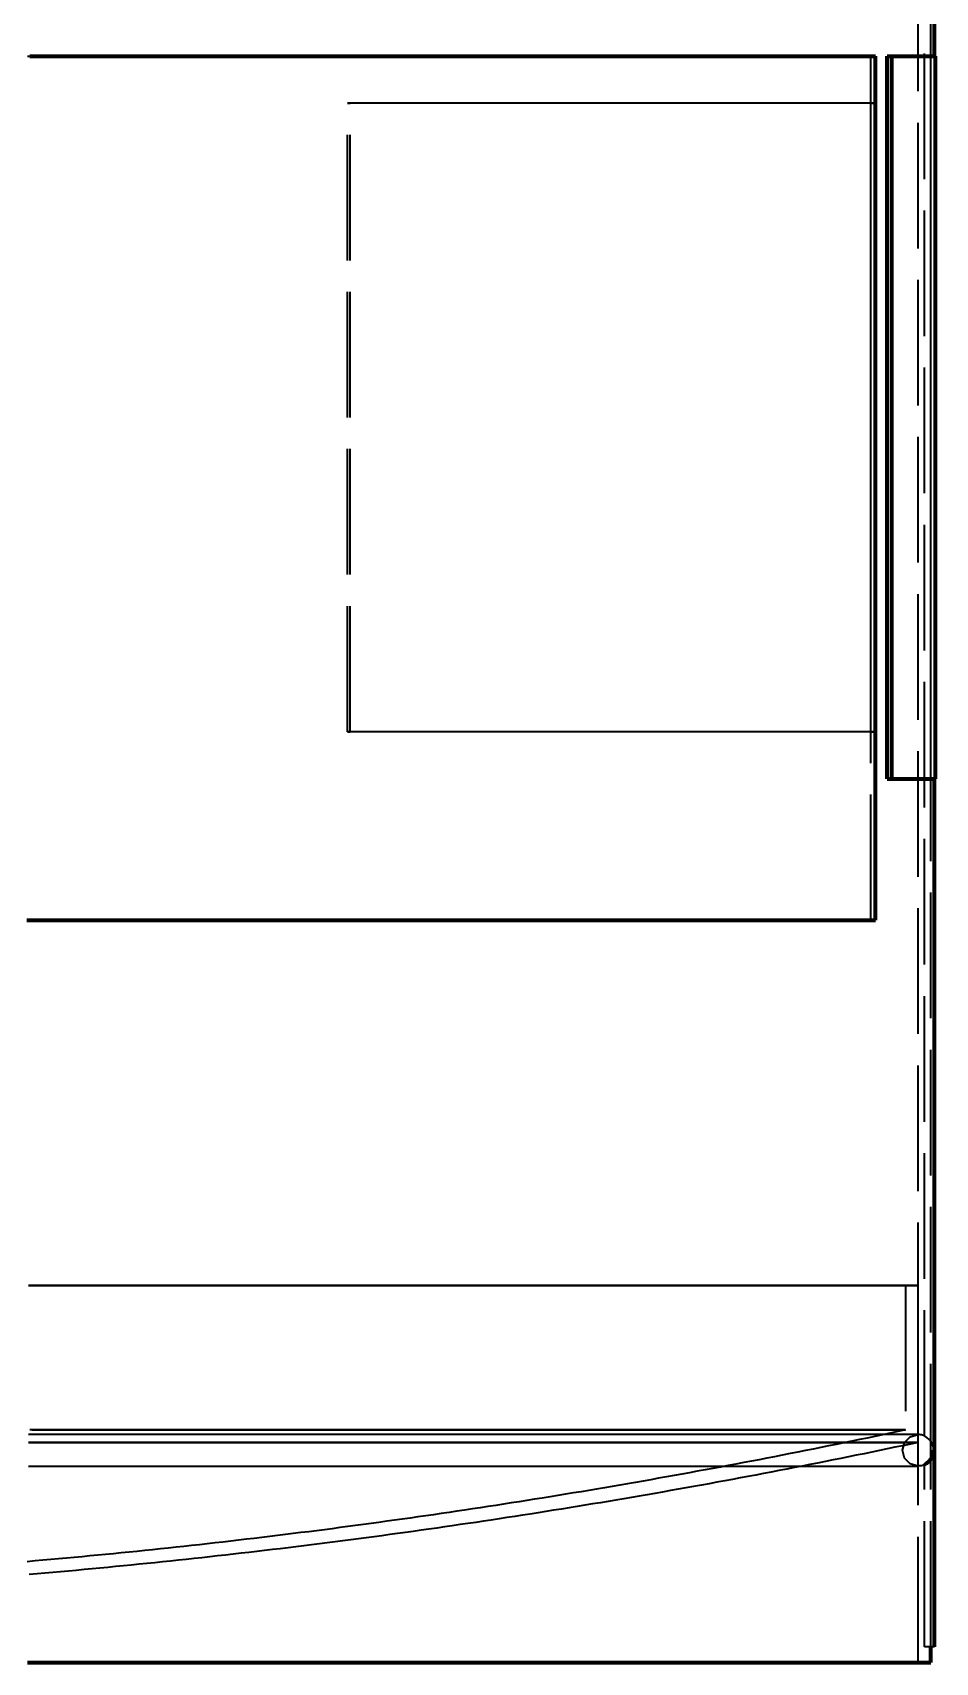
# Model space of a CAD drawing. Header units: millimetres. Extents: x 0 to 2382, y 0 to 420.
# Drawn here: x 335.3 to 364.1, y 167.8 to 219.7 of the extents above; entities that cross this region are included whole.
import ezdxf

# ---------------------------------------------------------------- set-up
doc = ezdxf.new("R2010")
doc.units = ezdxf.units.MM
doc.linetypes.add('IRAM-E-TRAZOS', pattern=[5, 4, -1])
doc.layers.add('01-VISIBLE', color=7, linetype='CONTINUOUS', lineweight=70)
doc.layers.add('02-OCULTA', color=4, linetype='IRAM-E-TRAZOS', lineweight=35)

msp = doc.modelspace()

# ---------------------------------------------------------------- linework, layer by layer
at = {"layer": '01-VISIBLE'}
for p, q in [((364.032, 218.946), (364.032, 220.446)), ((362.15, 191.446), (362.15, 218.946)), ((362.526, 218.946), (362.672, 218.946)), ((362.526, 195.946), (362.526, 218.946)), ((362.672, 195.946), (362.672, 218.946)), ((364.062, 195.946), (364.062, 218.946)), ((362.526, 195.946), (362.672, 195.946)), ((364.032, 168.328), (364.032, 195.946)), ((363.912, 167.828), (363.912, 168.328))]:
    msp.add_line(p, q, dxfattribs=at)
for points in [[(335.246, 218.946), (335.498, 218.946), (335.749, 218.946), (336.001, 218.946), (336.252, 218.946), (336.504, 218.946), (336.755, 218.946), (337.006, 218.946), (337.258, 218.946), (337.509, 218.946), (337.761, 218.946), (338.012, 218.946), (338.264, 218.946), (338.515, 218.946), (338.767, 218.946), (339.018, 218.946), (339.269, 218.946), (339.521, 218.946), (339.772, 218.946), (340.024, 218.946), (340.275, 218.946), (340.527, 218.946), (340.778, 218.946), (341.029, 218.946), (341.281, 218.946), (341.532, 218.946), (341.784, 218.946), (342.035, 218.946), (342.287, 218.946), (342.538, 218.946), (342.79, 218.946), (343.041, 218.946), (343.292, 218.946), (343.544, 218.946), (343.795, 218.946), (344.047, 218.946), (344.298, 218.946), (344.55, 218.946), (344.801, 218.946), (345.052, 218.946), (345.304, 218.946), (345.555, 218.946), (345.807, 218.946), (346.058, 218.946), (346.31, 218.946), (346.561, 218.946), (346.812, 218.946), (347.064, 218.946), (347.315, 218.946), (347.567, 218.946), (347.818, 218.946), (348.07, 218.946), (348.321, 218.946), (348.573, 218.946), (348.824, 218.946), (349.075, 218.946), (349.327, 218.946), (349.578, 218.946), (349.83, 218.946), (350.081, 218.946), (350.333, 218.946), (350.584, 218.946), (350.835, 218.946), (351.087, 218.946), (351.338, 218.946), (351.59, 218.946), (351.841, 218.946), (352.093, 218.946), (352.344, 218.946), (352.596, 218.946), (352.847, 218.946), (353.098, 218.946), (353.35, 218.946), (353.601, 218.946), (353.853, 218.946), (354.104, 218.946), (354.356, 218.946), (354.607, 218.946), (354.858, 218.946), (355.11, 218.946), (355.361, 218.946), (355.613, 218.946), (355.864, 218.946), (356.116, 218.946), (356.367, 218.946), (356.619, 218.946), (356.87, 218.946), (357.121, 218.946), (357.373, 218.946), (357.624, 218.946), (357.876, 218.946), (358.127, 218.946), (358.379, 218.946), (358.63, 218.946), (358.881, 218.946), (359.133, 218.946), (359.384, 218.946), (359.636, 218.946), (359.887, 218.946), (360.139, 218.946), (360.39, 218.946), (360.641, 218.946), (360.893, 218.946), (361.144, 218.946), (361.396, 218.946), (361.647, 218.946), (361.899, 218.946), (362.15, 218.946)], [(362.672, 218.946), (362.904, 218.946), (363.135, 218.946), (363.367, 218.946), (363.598, 218.946), (363.83, 218.946), (364.062, 218.946)], [(362.672, 195.946), (362.904, 195.946), (363.135, 195.946), (363.367, 195.946), (363.598, 195.946), (363.83, 195.946), (364.062, 195.946)], [(335.145, 191.446), (335.395, 191.446), (335.645, 191.446), (335.895, 191.446), (336.145, 191.446), (336.395, 191.446), (336.645, 191.446), (336.895, 191.446), (337.145, 191.446), (337.395, 191.446), (337.645, 191.446), (337.895, 191.446), (338.145, 191.446), (338.395, 191.446), (338.645, 191.446), (338.896, 191.446), (339.146, 191.446), (339.396, 191.446), (339.646, 191.446), (339.896, 191.446), (340.146, 191.446), (340.396, 191.446), (340.646, 191.446), (340.896, 191.446), (341.146, 191.446), (341.396, 191.446), (341.646, 191.446), (341.896, 191.446), (342.146, 191.446), (342.396, 191.446), (342.646, 191.446), (342.896, 191.446), (343.146, 191.446), (343.396, 191.446), (343.646, 191.446), (343.897, 191.446), (344.147, 191.446), (344.397, 191.446), (344.647, 191.446), (344.897, 191.446), (345.147, 191.446), (345.397, 191.446), (345.647, 191.446), (345.897, 191.446), (346.147, 191.446), (346.397, 191.446), (346.647, 191.446), (346.897, 191.446), (347.147, 191.446), (347.397, 191.446), (347.647, 191.446), (347.897, 191.446), (348.147, 191.446), (348.397, 191.446), (348.647, 191.446), (348.897, 191.446), (349.148, 191.446), (349.398, 191.446), (349.648, 191.446), (349.898, 191.446), (350.148, 191.446), (350.398, 191.446), (350.648, 191.446), (350.898, 191.446), (351.148, 191.446), (351.398, 191.446), (351.648, 191.446), (351.898, 191.446), (352.148, 191.446), (352.398, 191.446), (352.648, 191.446), (352.898, 191.446), (353.148, 191.446), (353.398, 191.446), (353.648, 191.446), (353.898, 191.446), (354.149, 191.446), (354.399, 191.446), (354.649, 191.446), (354.899, 191.446), (355.149, 191.446), (355.399, 191.446), (355.649, 191.446), (355.899, 191.446), (356.149, 191.446), (356.399, 191.446), (356.649, 191.446), (356.899, 191.446), (357.149, 191.446), (357.399, 191.446), (357.649, 191.446), (357.899, 191.446), (358.149, 191.446), (358.399, 191.446), (358.649, 191.446), (358.899, 191.446), (359.15, 191.446), (359.4, 191.446), (359.65, 191.446), (359.9, 191.446), (360.15, 191.446), (360.4, 191.446), (360.65, 191.446), (360.9, 191.446), (361.15, 191.446), (361.4, 191.446), (361.65, 191.446), (361.9, 191.446), (362.15, 191.446)], [(363.712, 174.122), (363.794, 174.17), (363.867, 174.232), (363.926, 174.307), (363.97, 174.392), (363.997, 174.483), (364.006, 174.578)], [(335.162, 167.828), (335.412, 167.828), (335.662, 167.828), (335.912, 167.828), (336.162, 167.828), (336.412, 167.828), (336.662, 167.828), (336.912, 167.828), (337.162, 167.828), (337.412, 167.828), (337.662, 167.828), (337.912, 167.828), (338.162, 167.828), (338.412, 167.828), (338.662, 167.828), (338.912, 167.828), (339.162, 167.828), (339.412, 167.828), (339.662, 167.828), (339.912, 167.828), (340.162, 167.828), (340.412, 167.828), (340.662, 167.828), (340.912, 167.828), (341.162, 167.828), (341.412, 167.828), (341.662, 167.828), (341.912, 167.828), (342.162, 167.828), (342.412, 167.828), (342.662, 167.828), (342.912, 167.828), (343.162, 167.828), (343.412, 167.828), (343.662, 167.828), (343.912, 167.828), (344.162, 167.828), (344.412, 167.828), (344.662, 167.828), (344.912, 167.828), (345.162, 167.828), (345.412, 167.828), (345.662, 167.828), (345.912, 167.828), (346.162, 167.828), (346.412, 167.828), (346.662, 167.828), (346.912, 167.828), (347.162, 167.828), (347.412, 167.828), (347.662, 167.828), (347.912, 167.828), (348.162, 167.828), (348.412, 167.828), (348.662, 167.828), (348.912, 167.828), (349.162, 167.828), (349.412, 167.828), (349.662, 167.828), (349.912, 167.828), (350.162, 167.828), (350.412, 167.828), (350.662, 167.828), (350.912, 167.828), (351.162, 167.828), (351.412, 167.828), (351.662, 167.828), (351.912, 167.828), (352.162, 167.828), (352.412, 167.828), (352.662, 167.828), (352.912, 167.828), (353.162, 167.828), (353.412, 167.828), (353.662, 167.828), (353.912, 167.828), (354.162, 167.828), (354.412, 167.828), (354.662, 167.828), (354.912, 167.828), (355.162, 167.828), (355.412, 167.828), (355.662, 167.828), (355.912, 167.828), (356.162, 167.828), (356.412, 167.828), (356.662, 167.828), (356.912, 167.828), (357.162, 167.828), (357.412, 167.828), (357.662, 167.828), (357.912, 167.828), (358.162, 167.828), (358.412, 167.828), (358.662, 167.828), (358.912, 167.828), (359.162, 167.828), (359.412, 167.828), (359.662, 167.828), (359.912, 167.828), (360.162, 167.828), (360.412, 167.828), (360.662, 167.828), (360.912, 167.828), (361.162, 167.828), (361.412, 167.828), (361.662, 167.828), (361.912, 167.828), (362.162, 167.828), (362.412, 167.828), (362.662, 167.828), (362.912, 167.828), (363.162, 167.828), (363.412, 167.828), (363.662, 167.828), (363.912, 167.828)]]:
    msp.add_lwpolyline(points, dxfattribs=at)
at = {"layer": '02-OCULTA'}
for p, q in [((363.512, 167.828), (363.512, 313.328)), ((363.712, 175.034), (363.712, 312.828)), ((363.712, 175.034), (363.712, 312.828)), ((363.912, 168.328), (363.912, 312.828)), ((364.032, 168.328), (364.032, 312.828)), ((362.006, 218.946), (362.15, 218.946)), ((362.006, 191.446), (362.006, 218.946)), ((362.526, 218.946), (362.672, 218.946)), ((362.526, 195.946), (362.526, 218.946)), ((362.672, 195.946), (362.672, 218.946)), ((363.912, 195.946), (363.912, 218.946)), ((364.032, 195.946), (364.032, 218.946)), ((345.347, 217.446), (345.438, 217.446)), ((345.347, 197.446), (345.347, 217.446)), ((345.438, 197.446), (345.438, 217.446)), ((362.006, 217.446), (362.15, 217.446)), ((362.006, 197.446), (362.006, 217.446)), ((362.15, 197.446), (362.15, 217.446)), ((345.347, 197.446), (345.438, 197.446)), ((362.006, 197.446), (362.15, 197.446)), ((362.526, 195.946), (362.672, 195.946)), ((362.006, 191.446), (362.15, 191.446)), ((363.112, 179.828), (363.112, 175.228)), ((363.512, 174.828), (363.512, 179.828)), ((363.712, 168.328), (363.712, 174.122)), ((363.712, 168.328), (363.712, 174.122)), ((364.032, 168.328), (363.712, 168.328)), ((364.032, 168.328), (363.712, 168.328))]:
    msp.add_line(p, q, dxfattribs=at)
for points in [[(335.167, 218.946), (335.418, 218.946), (335.669, 218.946), (335.92, 218.946), (336.171, 218.946), (336.422, 218.946), (336.672, 218.946), (336.923, 218.946), (337.174, 218.946), (337.425, 218.946), (337.676, 218.946), (337.927, 218.946), (338.177, 218.946), (338.428, 218.946), (338.679, 218.946), (338.93, 218.946), (339.181, 218.946), (339.432, 218.946), (339.682, 218.946), (339.933, 218.946), (340.184, 218.946), (340.435, 218.946), (340.686, 218.946), (340.936, 218.946), (341.187, 218.946), (341.438, 218.946), (341.689, 218.946), (341.94, 218.946), (342.191, 218.946), (342.441, 218.946), (342.692, 218.946), (342.943, 218.946), (343.194, 218.946), (343.445, 218.946), (343.696, 218.946), (343.946, 218.946), (344.197, 218.946), (344.448, 218.946), (344.699, 218.946), (344.95, 218.946), (345.201, 218.946), (345.451, 218.946), (345.702, 218.946), (345.953, 218.946), (346.204, 218.946), (346.455, 218.946), (346.706, 218.946), (346.956, 218.946), (347.207, 218.946), (347.458, 218.946), (347.709, 218.946), (347.96, 218.946), (348.211, 218.946), (348.461, 218.946), (348.712, 218.946), (348.963, 218.946), (349.214, 218.946), (349.465, 218.946), (349.716, 218.946), (349.966, 218.946), (350.217, 218.946), (350.468, 218.946), (350.719, 218.946), (350.97, 218.946), (351.22, 218.946), (351.471, 218.946), (351.722, 218.946), (351.973, 218.946), (352.224, 218.946), (352.475, 218.946), (352.725, 218.946), (352.976, 218.946), (353.227, 218.946), (353.478, 218.946), (353.729, 218.946), (353.98, 218.946), (354.23, 218.946), (354.481, 218.946), (354.732, 218.946), (354.983, 218.946), (355.234, 218.946), (355.485, 218.946), (355.735, 218.946), (355.986, 218.946), (356.237, 218.946), (356.488, 218.946), (356.739, 218.946), (356.99, 218.946), (357.24, 218.946), (357.491, 218.946), (357.742, 218.946), (357.993, 218.946), (358.244, 218.946), (358.495, 218.946), (358.745, 218.946), (358.996, 218.946), (359.247, 218.946), (359.498, 218.946), (359.749, 218.946), (359.999, 218.946), (360.25, 218.946), (360.501, 218.946), (360.752, 218.946), (361.003, 218.946), (361.254, 218.946), (361.504, 218.946), (361.755, 218.946), (362.006, 218.946)], [(362.526, 218.946), (362.757, 218.946), (362.988, 218.946), (363.219, 218.946), (363.45, 218.946), (363.681, 218.946), (363.912, 218.946)], [(363.912, 218.946), (363.681, 218.946), (363.45, 218.946), (363.219, 218.946), (362.988, 218.946), (362.757, 218.946), (362.526, 218.946)], [(364.062, 218.946), (363.83, 218.946), (363.598, 218.946), (363.367, 218.946), (363.135, 218.946), (362.904, 218.946), (362.672, 218.946)], [(362.006, 217.446), (361.754, 217.446), (361.501, 217.446), (361.249, 217.446), (360.996, 217.446), (360.744, 217.446), (360.492, 217.446), (360.239, 217.446), (359.987, 217.446), (359.734, 217.446), (359.482, 217.446), (359.23, 217.446), (358.977, 217.446), (358.725, 217.446), (358.472, 217.446), (358.22, 217.446), (357.968, 217.446), (357.715, 217.446), (357.463, 217.446), (357.21, 217.446), (356.958, 217.446), (356.705, 217.446), (356.453, 217.446), (356.201, 217.446), (355.948, 217.446), (355.696, 217.446), (355.443, 217.446), (355.191, 217.446), (354.939, 217.446), (354.686, 217.446), (354.434, 217.446), (354.181, 217.446), (353.929, 217.446), (353.677, 217.446), (353.424, 217.446), (353.172, 217.446), (352.919, 217.446), (352.667, 217.446), (352.415, 217.446), (352.162, 217.446), (351.91, 217.446), (351.657, 217.446), (351.405, 217.446), (351.152, 217.446), (350.9, 217.446), (350.648, 217.446), (350.395, 217.446), (350.143, 217.446), (349.89, 217.446), (349.638, 217.446), (349.386, 217.446), (349.133, 217.446), (348.881, 217.446), (348.628, 217.446), (348.376, 217.446), (348.124, 217.446), (347.871, 217.446), (347.619, 217.446), (347.366, 217.446), (347.114, 217.446), (346.861, 217.446), (346.609, 217.446), (346.357, 217.446), (346.104, 217.446), (345.852, 217.446), (345.599, 217.446), (345.347, 217.446)], [(362.15, 217.446), (361.897, 217.446), (361.644, 217.446), (361.39, 217.446), (361.137, 217.446), (360.884, 217.446), (360.631, 217.446), (360.378, 217.446), (360.124, 217.446), (359.871, 217.446), (359.618, 217.446), (359.365, 217.446), (359.112, 217.446), (358.858, 217.446), (358.605, 217.446), (358.352, 217.446), (358.099, 217.446), (357.846, 217.446), (357.592, 217.446), (357.339, 217.446), (357.086, 217.446), (356.833, 217.446), (356.58, 217.446), (356.326, 217.446), (356.073, 217.446), (355.82, 217.446), (355.567, 217.446), (355.313, 217.446), (355.06, 217.446), (354.807, 217.446), (354.554, 217.446), (354.301, 217.446), (354.047, 217.446), (353.794, 217.446), (353.541, 217.446), (353.288, 217.446), (353.035, 217.446), (352.781, 217.446), (352.528, 217.446), (352.275, 217.446), (352.022, 217.446), (351.769, 217.446), (351.515, 217.446), (351.262, 217.446), (351.009, 217.446), (350.756, 217.446), (350.503, 217.446), (350.249, 217.446), (349.996, 217.446), (349.743, 217.446), (349.49, 217.446), (349.236, 217.446), (348.983, 217.446), (348.73, 217.446), (348.477, 217.446), (348.224, 217.446), (347.97, 217.446), (347.717, 217.446), (347.464, 217.446), (347.211, 217.446), (346.958, 217.446), (346.704, 217.446), (346.451, 217.446), (346.198, 217.446), (345.945, 217.446), (345.692, 217.446), (345.438, 217.446)], [(362.006, 197.446), (361.754, 197.446), (361.501, 197.446), (361.249, 197.446), (360.996, 197.446), (360.744, 197.446), (360.492, 197.446), (360.239, 197.446), (359.987, 197.446), (359.734, 197.446), (359.482, 197.446), (359.23, 197.446), (358.977, 197.446), (358.725, 197.446), (358.472, 197.446), (358.22, 197.446), (357.968, 197.446), (357.715, 197.446), (357.463, 197.446), (357.21, 197.446), (356.958, 197.446), (356.705, 197.446), (356.453, 197.446), (356.201, 197.446), (355.948, 197.446), (355.696, 197.446), (355.443, 197.446), (355.191, 197.446), (354.939, 197.446), (354.686, 197.446), (354.434, 197.446), (354.181, 197.446), (353.929, 197.446), (353.677, 197.446), (353.424, 197.446), (353.172, 197.446), (352.919, 197.446), (352.667, 197.446), (352.415, 197.446), (352.162, 197.446), (351.91, 197.446), (351.657, 197.446), (351.405, 197.446), (351.152, 197.446), (350.9, 197.446), (350.648, 197.446), (350.395, 197.446), (350.143, 197.446), (349.89, 197.446), (349.638, 197.446), (349.386, 197.446), (349.133, 197.446), (348.881, 197.446), (348.628, 197.446), (348.376, 197.446), (348.124, 197.446), (347.871, 197.446), (347.619, 197.446), (347.366, 197.446), (347.114, 197.446), (346.861, 197.446), (346.609, 197.446), (346.357, 197.446), (346.104, 197.446), (345.852, 197.446), (345.599, 197.446), (345.347, 197.446)], [(362.15, 197.446), (361.897, 197.446), (361.644, 197.446), (361.39, 197.446), (361.137, 197.446), (360.884, 197.446), (360.631, 197.446), (360.378, 197.446), (360.124, 197.446), (359.871, 197.446), (359.618, 197.446), (359.365, 197.446), (359.112, 197.446), (358.858, 197.446), (358.605, 197.446), (358.352, 197.446), (358.099, 197.446), (357.846, 197.446), (357.592, 197.446), (357.339, 197.446), (357.086, 197.446), (356.833, 197.446), (356.58, 197.446), (356.326, 197.446), (356.073, 197.446), (355.82, 197.446), (355.567, 197.446), (355.313, 197.446), (355.06, 197.446), (354.807, 197.446), (354.554, 197.446), (354.301, 197.446), (354.047, 197.446), (353.794, 197.446), (353.541, 197.446), (353.288, 197.446), (353.035, 197.446), (352.781, 197.446), (352.528, 197.446), (352.275, 197.446), (352.022, 197.446), (351.769, 197.446), (351.515, 197.446), (351.262, 197.446), (351.009, 197.446), (350.756, 197.446), (350.503, 197.446), (350.249, 197.446), (349.996, 197.446), (349.743, 197.446), (349.49, 197.446), (349.236, 197.446), (348.983, 197.446), (348.73, 197.446), (348.477, 197.446), (348.224, 197.446), (347.97, 197.446), (347.717, 197.446), (347.464, 197.446), (347.211, 197.446), (346.958, 197.446), (346.704, 197.446), (346.451, 197.446), (346.198, 197.446), (345.945, 197.446), (345.692, 197.446), (345.438, 197.446)], [(362.526, 195.946), (362.757, 195.946), (362.988, 195.946), (363.219, 195.946), (363.45, 195.946), (363.681, 195.946), (363.912, 195.946)], [(363.912, 195.946), (363.681, 195.946), (363.45, 195.946), (363.219, 195.946), (362.988, 195.946), (362.757, 195.946), (362.526, 195.946)], [(364.062, 195.946), (363.83, 195.946), (363.598, 195.946), (363.367, 195.946), (363.135, 195.946), (362.904, 195.946), (362.672, 195.946)], [(335.167, 191.446), (335.418, 191.446), (335.669, 191.446), (335.92, 191.446), (336.171, 191.446), (336.422, 191.446), (336.672, 191.446), (336.923, 191.446), (337.174, 191.446), (337.425, 191.446), (337.676, 191.446), (337.927, 191.446), (338.177, 191.446), (338.428, 191.446), (338.679, 191.446), (338.93, 191.446), (339.181, 191.446), (339.432, 191.446), (339.682, 191.446), (339.933, 191.446), (340.184, 191.446), (340.435, 191.446), (340.686, 191.446), (340.936, 191.446), (341.187, 191.446), (341.438, 191.446), (341.689, 191.446), (341.94, 191.446), (342.191, 191.446), (342.441, 191.446), (342.692, 191.446), (342.943, 191.446), (343.194, 191.446), (343.445, 191.446), (343.696, 191.446), (343.946, 191.446), (344.197, 191.446), (344.448, 191.446), (344.699, 191.446), (344.95, 191.446), (345.201, 191.446), (345.451, 191.446), (345.702, 191.446), (345.953, 191.446), (346.204, 191.446), (346.455, 191.446), (346.706, 191.446), (346.956, 191.446), (347.207, 191.446), (347.458, 191.446), (347.709, 191.446), (347.96, 191.446), (348.211, 191.446), (348.461, 191.446), (348.712, 191.446), (348.963, 191.446), (349.214, 191.446), (349.465, 191.446), (349.716, 191.446), (349.966, 191.446), (350.217, 191.446), (350.468, 191.446), (350.719, 191.446), (350.97, 191.446), (351.22, 191.446), (351.471, 191.446), (351.722, 191.446), (351.973, 191.446), (352.224, 191.446), (352.475, 191.446), (352.725, 191.446), (352.976, 191.446), (353.227, 191.446), (353.478, 191.446), (353.729, 191.446), (353.98, 191.446), (354.23, 191.446), (354.481, 191.446), (354.732, 191.446), (354.983, 191.446), (355.234, 191.446), (355.485, 191.446), (355.735, 191.446), (355.986, 191.446), (356.237, 191.446), (356.488, 191.446), (356.739, 191.446), (356.99, 191.446), (357.24, 191.446), (357.491, 191.446), (357.742, 191.446), (357.993, 191.446), (358.244, 191.446), (358.495, 191.446), (358.745, 191.446), (358.996, 191.446), (359.247, 191.446), (359.498, 191.446), (359.749, 191.446), (359.999, 191.446), (360.25, 191.446), (360.501, 191.446), (360.752, 191.446), (361.003, 191.446), (361.254, 191.446), (361.504, 191.446), (361.755, 191.446), (362.006, 191.446)], [(335.202, 179.828), (335.452, 179.828), (335.703, 179.828), (335.953, 179.828), (336.204, 179.828), (336.454, 179.828), (336.705, 179.828), (336.955, 179.828), (337.206, 179.828), (337.456, 179.828), (337.707, 179.828), (337.957, 179.828), (338.208, 179.828), (338.458, 179.828), (338.709, 179.828), (338.96, 179.828), (339.21, 179.828), (339.461, 179.828), (339.711, 179.828), (339.962, 179.828), (340.212, 179.828), (340.463, 179.828), (340.713, 179.828), (340.964, 179.828), (341.214, 179.828), (341.465, 179.828), (341.715, 179.828), (341.966, 179.828), (342.216, 179.828), (342.467, 179.828), (342.718, 179.828), (342.968, 179.828), (343.219, 179.828), (343.469, 179.828), (343.72, 179.828), (343.97, 179.828), (344.221, 179.828), (344.471, 179.828), (344.722, 179.828), (344.972, 179.828), (345.223, 179.828), (345.473, 179.828), (345.724, 179.828), (345.974, 179.828), (346.225, 179.828), (346.475, 179.828), (346.726, 179.828), (346.977, 179.828), (347.227, 179.828), (347.478, 179.828), (347.728, 179.828), (347.979, 179.828), (348.229, 179.828), (348.48, 179.828), (348.73, 179.828), (348.981, 179.828), (349.231, 179.828), (349.482, 179.828), (349.732, 179.828), (349.983, 179.828), (350.233, 179.828), (350.484, 179.828), (350.735, 179.828), (350.985, 179.828), (351.236, 179.828), (351.486, 179.828), (351.737, 179.828), (351.987, 179.828), (352.238, 179.828), (352.488, 179.828), (352.739, 179.828), (352.989, 179.828), (353.24, 179.828), (353.49, 179.828), (353.741, 179.828), (353.991, 179.828), (354.242, 179.828), (354.493, 179.828), (354.743, 179.828), (354.994, 179.828), (355.244, 179.828), (355.495, 179.828), (355.745, 179.828), (355.996, 179.828), (356.246, 179.828), (356.497, 179.828), (356.747, 179.828), (356.998, 179.828), (357.248, 179.828), (357.499, 179.828), (357.749, 179.828), (358, 179.828), (358.25, 179.828), (358.501, 179.828), (358.752, 179.828), (359.002, 179.828), (359.253, 179.828), (359.503, 179.828), (359.754, 179.828), (360.004, 179.828), (360.255, 179.828), (360.505, 179.828), (360.756, 179.828), (361.006, 179.828), (361.257, 179.828), (361.507, 179.828), (361.758, 179.828), (362.008, 179.828), (362.259, 179.828), (362.51, 179.828), (362.76, 179.828), (363.011, 179.828), (363.261, 179.828), (363.512, 179.828)], [(363.512, 179.828), (363.261, 179.828), (363.011, 179.828), (362.76, 179.828), (362.51, 179.828), (362.259, 179.828), (362.008, 179.828), (361.758, 179.828), (361.507, 179.828), (361.257, 179.828), (361.006, 179.828), (360.756, 179.828), (360.505, 179.828), (360.255, 179.828), (360.004, 179.828), (359.754, 179.828), (359.503, 179.828), (359.253, 179.828), (359.002, 179.828), (358.752, 179.828), (358.501, 179.828), (358.25, 179.828), (358, 179.828), (357.749, 179.828), (357.499, 179.828), (357.248, 179.828), (356.998, 179.828), (356.747, 179.828), (356.497, 179.828), (356.246, 179.828), (355.996, 179.828), (355.745, 179.828), (355.495, 179.828), (355.244, 179.828), (354.994, 179.828), (354.743, 179.828), (354.493, 179.828), (354.242, 179.828), (353.991, 179.828), (353.741, 179.828), (353.49, 179.828), (353.24, 179.828), (352.989, 179.828), (352.739, 179.828), (352.488, 179.828), (352.238, 179.828), (351.987, 179.828), (351.737, 179.828), (351.486, 179.828), (351.236, 179.828), (350.985, 179.828), (350.735, 179.828), (350.484, 179.828), (350.233, 179.828), (349.983, 179.828), (349.732, 179.828), (349.482, 179.828), (349.231, 179.828), (348.981, 179.828), (348.73, 179.828), (348.48, 179.828), (348.229, 179.828), (347.979, 179.828), (347.728, 179.828), (347.478, 179.828), (347.227, 179.828), (346.977, 179.828), (346.726, 179.828), (346.475, 179.828), (346.225, 179.828), (345.974, 179.828), (345.724, 179.828), (345.473, 179.828), (345.223, 179.828), (344.972, 179.828), (344.722, 179.828), (344.471, 179.828), (344.221, 179.828), (343.97, 179.828), (343.72, 179.828), (343.469, 179.828), (343.219, 179.828), (342.968, 179.828), (342.718, 179.828), (342.467, 179.828), (342.216, 179.828), (341.966, 179.828), (341.715, 179.828), (341.465, 179.828), (341.214, 179.828), (340.964, 179.828), (340.713, 179.828), (340.463, 179.828), (340.212, 179.828), (339.962, 179.828), (339.711, 179.828), (339.461, 179.828), (339.21, 179.828), (338.96, 179.828), (338.709, 179.828), (338.458, 179.828), (338.208, 179.828), (337.957, 179.828), (337.707, 179.828), (337.456, 179.828), (337.206, 179.828), (336.955, 179.828), (336.705, 179.828), (336.454, 179.828), (336.204, 179.828), (335.953, 179.828), (335.703, 179.828), (335.452, 179.828), (335.202, 179.828)], [(363.112, 179.828), (362.861, 179.828), (362.61, 179.828), (362.358, 179.828), (362.107, 179.828), (361.856, 179.828), (361.605, 179.828), (361.354, 179.828), (361.103, 179.828), (360.852, 179.828), (360.601, 179.828), (360.35, 179.828), (360.099, 179.828), (359.848, 179.828), (359.597, 179.828), (359.346, 179.828), (359.094, 179.828), (358.843, 179.828), (358.592, 179.828), (358.341, 179.828), (358.09, 179.828), (357.839, 179.828), (357.588, 179.828), (357.337, 179.828), (357.086, 179.828), (356.835, 179.828), (356.584, 179.828), (356.333, 179.828), (356.082, 179.828), (355.83, 179.828), (355.579, 179.828), (355.328, 179.828), (355.077, 179.828), (354.826, 179.828), (354.575, 179.828), (354.324, 179.828), (354.073, 179.828), (353.822, 179.828), (353.571, 179.828), (353.32, 179.828), (353.069, 179.828), (352.818, 179.828), (352.567, 179.828), (352.315, 179.828), (352.064, 179.828), (351.813, 179.828), (351.562, 179.828), (351.311, 179.828), (351.06, 179.828), (350.809, 179.828), (350.558, 179.828), (350.307, 179.828), (350.056, 179.828), (349.805, 179.828), (349.554, 179.828), (349.303, 179.828), (349.051, 179.828), (348.8, 179.828), (348.549, 179.828), (348.298, 179.828), (348.047, 179.828), (347.796, 179.828), (347.545, 179.828), (347.294, 179.828), (347.043, 179.828), (346.792, 179.828), (346.541, 179.828), (346.29, 179.828), (346.039, 179.828), (345.787, 179.828), (345.536, 179.828), (345.285, 179.828), (345.034, 179.828), (344.783, 179.828), (344.532, 179.828), (344.281, 179.828), (344.03, 179.828), (343.779, 179.828), (343.528, 179.828), (343.277, 179.828), (343.026, 179.828), (342.775, 179.828), (342.523, 179.828), (342.272, 179.828), (342.021, 179.828), (341.77, 179.828), (341.519, 179.828), (341.268, 179.828), (341.017, 179.828), (340.766, 179.828), (340.515, 179.828), (340.264, 179.828), (340.013, 179.828), (339.762, 179.828), (339.511, 179.828), (339.26, 179.828), (339.008, 179.828), (338.757, 179.828), (338.506, 179.828), (338.255, 179.828), (338.004, 179.828), (337.753, 179.828), (337.502, 179.828), (337.251, 179.828), (337, 179.828), (336.749, 179.828), (336.498, 179.828), (336.247, 179.828), (335.996, 179.828), (335.744, 179.828), (335.493, 179.828), (335.242, 179.828)], [(335.317, 179.828), (335.567, 179.828), (335.818, 179.828), (336.068, 179.828), (336.319, 179.828), (336.569, 179.828), (336.819, 179.828), (337.07, 179.828), (337.32, 179.828), (337.571, 179.828), (337.821, 179.828), (338.071, 179.828), (338.322, 179.828), (338.572, 179.828), (338.823, 179.828), (339.073, 179.828), (339.323, 179.828), (339.574, 179.828), (339.824, 179.828), (340.075, 179.828), (340.325, 179.828), (340.575, 179.828), (340.826, 179.828), (341.076, 179.828), (341.327, 179.828), (341.577, 179.828), (341.827, 179.828), (342.078, 179.828), (342.328, 179.828), (342.579, 179.828), (342.829, 179.828), (343.079, 179.828), (343.33, 179.828), (343.58, 179.828), (343.831, 179.828), (344.081, 179.828), (344.332, 179.828), (344.582, 179.828), (344.832, 179.828), (345.083, 179.828), (345.333, 179.828), (345.584, 179.828), (345.834, 179.828), (346.084, 179.828), (346.335, 179.828), (346.585, 179.828), (346.836, 179.828), (347.086, 179.828), (347.336, 179.828), (347.587, 179.828), (347.837, 179.828), (348.088, 179.828), (348.338, 179.828), (348.588, 179.828), (348.839, 179.828), (349.089, 179.828), (349.34, 179.828), (349.59, 179.828), (349.84, 179.828), (350.091, 179.828), (350.341, 179.828), (350.592, 179.828), (350.842, 179.828), (351.092, 179.828), (351.343, 179.828), (351.593, 179.828), (351.844, 179.828), (352.094, 179.828), (352.344, 179.828), (352.595, 179.828), (352.845, 179.828), (353.096, 179.828), (353.346, 179.828), (353.596, 179.828), (353.847, 179.828), (354.097, 179.828), (354.348, 179.828), (354.598, 179.828), (354.848, 179.828), (355.099, 179.828), (355.349, 179.828), (355.6, 179.828), (355.85, 179.828), (356.1, 179.828), (356.351, 179.828), (356.601, 179.828), (356.852, 179.828), (357.102, 179.828), (357.352, 179.828), (357.603, 179.828), (357.853, 179.828), (358.104, 179.828), (358.354, 179.828), (358.604, 179.828), (358.855, 179.828), (359.105, 179.828), (359.356, 179.828), (359.606, 179.828), (359.856, 179.828), (360.107, 179.828), (360.357, 179.828), (360.608, 179.828), (360.858, 179.828), (361.108, 179.828), (361.359, 179.828), (361.609, 179.828), (361.86, 179.828), (362.11, 179.828), (362.36, 179.828), (362.611, 179.828), (362.861, 179.828), (363.112, 179.828)], [(363.112, 175.228), (362.867, 175.176), (362.622, 175.124), (362.377, 175.072), (362.132, 175.021), (361.887, 174.969), (361.642, 174.918), (361.397, 174.868), (361.152, 174.817), (360.907, 174.767), (360.661, 174.717), (360.416, 174.668), (360.171, 174.618), (359.925, 174.569), (359.68, 174.52), (359.434, 174.472), (359.189, 174.423), (358.943, 174.375), (358.697, 174.328), (358.452, 174.28), (358.206, 174.233), (357.96, 174.186), (357.714, 174.139), (357.468, 174.093), (357.222, 174.046), (356.976, 174.001), (356.73, 173.955), (356.484, 173.91), (356.238, 173.864), (355.992, 173.82), (355.745, 173.775), (355.499, 173.731), (355.253, 173.687), (355.006, 173.643), (354.76, 173.6), (354.513, 173.556), (354.266, 173.513), (354.02, 173.471), (353.773, 173.428), (353.526, 173.386), (353.28, 173.344), (353.033, 173.303), (352.786, 173.261), (352.539, 173.22), (352.292, 173.18), (352.045, 173.139), (351.798, 173.099), (351.551, 173.059), (351.304, 173.019), (351.057, 172.98), (350.81, 172.941), (350.562, 172.902), (350.315, 172.863), (350.068, 172.825), (349.82, 172.787), (349.573, 172.749), (349.325, 172.712), (349.078, 172.675), (348.83, 172.638), (348.583, 172.601), (348.335, 172.565), (348.087, 172.528), (347.84, 172.493), (347.592, 172.457), (347.344, 172.422), (347.096, 172.387), (346.848, 172.352), (346.601, 172.318), (346.353, 172.283), (346.105, 172.249), (345.857, 172.216), (345.609, 172.182), (345.36, 172.149), (345.112, 172.117), (344.864, 172.084), (344.616, 172.052), (344.368, 172.02), (344.119, 171.988), (343.871, 171.957), (343.623, 171.926), (343.374, 171.895), (343.126, 171.864), (342.878, 171.834), (342.629, 171.804), (342.381, 171.774), (342.132, 171.745), (341.883, 171.716), (341.635, 171.687), (341.386, 171.658), (341.137, 171.63), (340.889, 171.602), (340.64, 171.574), (340.391, 171.546), (340.142, 171.519), (339.894, 171.492), (339.645, 171.466), (339.396, 171.439), (339.147, 171.413), (338.898, 171.387), (338.649, 171.362), (338.4, 171.337), (338.151, 171.312), (337.902, 171.287), (337.653, 171.262), (337.404, 171.238), (337.154, 171.215), (336.905, 171.191), (336.656, 171.168), (336.407, 171.145), (336.158, 171.122), (335.908, 171.1), (335.659, 171.077), (335.41, 171.056), (335.16, 171.034)], [(363.512, 175.078), (363.261, 175.078), (363.011, 175.078), (362.76, 175.078), (362.51, 175.078), (362.259, 175.078), (362.008, 175.078), (361.758, 175.078), (361.507, 175.078), (361.257, 175.078), (361.006, 175.078), (360.756, 175.078), (360.505, 175.078), (360.255, 175.078), (360.004, 175.078), (359.754, 175.078), (359.503, 175.078), (359.253, 175.078), (359.002, 175.078), (358.752, 175.078), (358.501, 175.078), (358.25, 175.078), (358, 175.078), (357.749, 175.078), (357.499, 175.078), (357.248, 175.078), (356.998, 175.078), (356.747, 175.078), (356.497, 175.078), (356.246, 175.078), (355.996, 175.078), (355.745, 175.078), (355.495, 175.078), (355.244, 175.078), (354.994, 175.078), (354.743, 175.078), (354.493, 175.078), (354.242, 175.078), (353.991, 175.078), (353.741, 175.078), (353.49, 175.078), (353.24, 175.078), (352.989, 175.078), (352.739, 175.078), (352.488, 175.078), (352.238, 175.078), (351.987, 175.078), (351.737, 175.078), (351.486, 175.078), (351.236, 175.078), (350.985, 175.078), (350.735, 175.078), (350.484, 175.078), (350.233, 175.078), (349.983, 175.078), (349.732, 175.078), (349.482, 175.078), (349.231, 175.078), (348.981, 175.078), (348.73, 175.078), (348.48, 175.078), (348.229, 175.078), (347.979, 175.078), (347.728, 175.078), (347.478, 175.078), (347.227, 175.078), (346.977, 175.078), (346.726, 175.078), (346.475, 175.078), (346.225, 175.078), (345.974, 175.078), (345.724, 175.078), (345.473, 175.078), (345.223, 175.078), (344.972, 175.078), (344.722, 175.078), (344.471, 175.078), (344.221, 175.078), (343.97, 175.078), (343.72, 175.078), (343.469, 175.078), (343.219, 175.078), (342.968, 175.078), (342.718, 175.078), (342.467, 175.078), (342.216, 175.078), (341.966, 175.078), (341.715, 175.078), (341.465, 175.078), (341.214, 175.078), (340.964, 175.078), (340.713, 175.078), (340.463, 175.078), (340.212, 175.078), (339.962, 175.078), (339.711, 175.078), (339.461, 175.078), (339.21, 175.078), (338.96, 175.078), (338.709, 175.078), (338.458, 175.078), (338.208, 175.078), (337.957, 175.078), (337.707, 175.078), (337.456, 175.078), (337.206, 175.078), (336.955, 175.078), (336.705, 175.078), (336.454, 175.078), (336.204, 175.078), (335.953, 175.078), (335.703, 175.078), (335.452, 175.078), (335.202, 175.078)], [(363.512, 175.078), (363.261, 175.078), (363.011, 175.078), (362.76, 175.078), (362.51, 175.078), (362.259, 175.078), (362.008, 175.078), (361.758, 175.078), (361.507, 175.078), (361.257, 175.078), (361.006, 175.078), (360.756, 175.078), (360.505, 175.078), (360.255, 175.078), (360.004, 175.078), (359.754, 175.078), (359.503, 175.078), (359.253, 175.078), (359.002, 175.078), (358.752, 175.078), (358.501, 175.078), (358.25, 175.078), (358, 175.078), (357.749, 175.078), (357.499, 175.078), (357.248, 175.078), (356.998, 175.078), (356.747, 175.078), (356.497, 175.078), (356.246, 175.078), (355.996, 175.078), (355.745, 175.078), (355.495, 175.078), (355.244, 175.078), (354.994, 175.078), (354.743, 175.078), (354.493, 175.078), (354.242, 175.078), (353.991, 175.078), (353.741, 175.078), (353.49, 175.078), (353.24, 175.078), (352.989, 175.078), (352.739, 175.078), (352.488, 175.078), (352.238, 175.078), (351.987, 175.078), (351.737, 175.078), (351.486, 175.078), (351.236, 175.078), (350.985, 175.078), (350.735, 175.078), (350.484, 175.078), (350.233, 175.078), (349.983, 175.078), (349.732, 175.078), (349.482, 175.078), (349.231, 175.078), (348.981, 175.078), (348.73, 175.078), (348.48, 175.078), (348.229, 175.078), (347.979, 175.078), (347.728, 175.078), (347.478, 175.078), (347.227, 175.078), (346.977, 175.078), (346.726, 175.078), (346.475, 175.078), (346.225, 175.078), (345.974, 175.078), (345.724, 175.078), (345.473, 175.078), (345.223, 175.078), (344.972, 175.078), (344.722, 175.078), (344.471, 175.078), (344.221, 175.078), (343.97, 175.078), (343.72, 175.078), (343.469, 175.078), (343.219, 175.078), (342.968, 175.078), (342.718, 175.078), (342.467, 175.078), (342.216, 175.078), (341.966, 175.078), (341.715, 175.078), (341.465, 175.078), (341.214, 175.078), (340.964, 175.078), (340.713, 175.078), (340.463, 175.078), (340.212, 175.078), (339.962, 175.078), (339.711, 175.078), (339.461, 175.078), (339.21, 175.078), (338.96, 175.078), (338.709, 175.078), (338.458, 175.078), (338.208, 175.078), (337.957, 175.078), (337.707, 175.078), (337.456, 175.078), (337.206, 175.078), (336.955, 175.078), (336.705, 175.078), (336.454, 175.078), (336.204, 175.078), (335.953, 175.078), (335.703, 175.078), (335.452, 175.078), (335.202, 175.078)], [(335.202, 174.828), (335.452, 174.828), (335.703, 174.828), (335.953, 174.828), (336.204, 174.828), (336.454, 174.828), (336.705, 174.828), (336.955, 174.828), (337.206, 174.828), (337.456, 174.828), (337.707, 174.828), (337.957, 174.828), (338.208, 174.828), (338.458, 174.828), (338.709, 174.828), (338.96, 174.828), (339.21, 174.828), (339.461, 174.828), (339.711, 174.828), (339.962, 174.828), (340.212, 174.828), (340.463, 174.828), (340.713, 174.828), (340.964, 174.828), (341.214, 174.828), (341.465, 174.828), (341.715, 174.828), (341.966, 174.828), (342.216, 174.828), (342.467, 174.828), (342.718, 174.828), (342.968, 174.828), (343.219, 174.828), (343.469, 174.828), (343.72, 174.828), (343.97, 174.828), (344.221, 174.828), (344.471, 174.828), (344.722, 174.828), (344.972, 174.828), (345.223, 174.828), (345.473, 174.828), (345.724, 174.828), (345.974, 174.828), (346.225, 174.828), (346.475, 174.828), (346.726, 174.828), (346.977, 174.828), (347.227, 174.828), (347.478, 174.828), (347.728, 174.828), (347.979, 174.828), (348.229, 174.828), (348.48, 174.828), (348.73, 174.828), (348.981, 174.828), (349.231, 174.828), (349.482, 174.828), (349.732, 174.828), (349.983, 174.828), (350.233, 174.828), (350.484, 174.828), (350.735, 174.828), (350.985, 174.828), (351.236, 174.828), (351.486, 174.828), (351.737, 174.828), (351.987, 174.828), (352.238, 174.828), (352.488, 174.828), (352.739, 174.828), (352.989, 174.828), (353.24, 174.828), (353.49, 174.828), (353.741, 174.828), (353.991, 174.828), (354.242, 174.828), (354.493, 174.828), (354.743, 174.828), (354.994, 174.828), (355.244, 174.828), (355.495, 174.828), (355.745, 174.828), (355.996, 174.828), (356.246, 174.828), (356.497, 174.828), (356.747, 174.828), (356.998, 174.828), (357.248, 174.828), (357.499, 174.828), (357.749, 174.828), (358, 174.828), (358.25, 174.828), (358.501, 174.828), (358.752, 174.828), (359.002, 174.828), (359.253, 174.828), (359.503, 174.828), (359.754, 174.828), (360.004, 174.828), (360.255, 174.828), (360.505, 174.828), (360.756, 174.828), (361.006, 174.828), (361.257, 174.828), (361.507, 174.828), (361.758, 174.828), (362.008, 174.828), (362.259, 174.828), (362.51, 174.828), (362.76, 174.828), (363.011, 174.828), (363.261, 174.828), (363.512, 174.828)], [(363.512, 174.828), (363.261, 174.828), (363.011, 174.828), (362.76, 174.828), (362.51, 174.828), (362.259, 174.828), (362.008, 174.828), (361.758, 174.828), (361.507, 174.828), (361.257, 174.828), (361.006, 174.828), (360.756, 174.828), (360.505, 174.828), (360.255, 174.828), (360.004, 174.828), (359.754, 174.828), (359.503, 174.828), (359.253, 174.828), (359.002, 174.828), (358.752, 174.828), (358.501, 174.828), (358.25, 174.828), (358, 174.828), (357.749, 174.828), (357.499, 174.828), (357.248, 174.828), (356.998, 174.828), (356.747, 174.828), (356.497, 174.828), (356.246, 174.828), (355.996, 174.828), (355.745, 174.828), (355.495, 174.828), (355.244, 174.828), (354.994, 174.828), (354.743, 174.828), (354.493, 174.828), (354.242, 174.828), (353.991, 174.828), (353.741, 174.828), (353.49, 174.828), (353.24, 174.828), (352.989, 174.828), (352.739, 174.828), (352.488, 174.828), (352.238, 174.828), (351.987, 174.828), (351.737, 174.828), (351.486, 174.828), (351.236, 174.828), (350.985, 174.828), (350.735, 174.828), (350.484, 174.828), (350.233, 174.828), (349.983, 174.828), (349.732, 174.828), (349.482, 174.828), (349.231, 174.828), (348.981, 174.828), (348.73, 174.828), (348.48, 174.828), (348.229, 174.828), (347.979, 174.828), (347.728, 174.828), (347.478, 174.828), (347.227, 174.828), (346.977, 174.828), (346.726, 174.828), (346.475, 174.828), (346.225, 174.828), (345.974, 174.828), (345.724, 174.828), (345.473, 174.828), (345.223, 174.828), (344.972, 174.828), (344.722, 174.828), (344.471, 174.828), (344.221, 174.828), (343.97, 174.828), (343.72, 174.828), (343.469, 174.828), (343.219, 174.828), (342.968, 174.828), (342.718, 174.828), (342.467, 174.828), (342.216, 174.828), (341.966, 174.828), (341.715, 174.828), (341.465, 174.828), (341.214, 174.828), (340.964, 174.828), (340.713, 174.828), (340.463, 174.828), (340.212, 174.828), (339.962, 174.828), (339.711, 174.828), (339.461, 174.828), (339.21, 174.828), (338.96, 174.828), (338.709, 174.828), (338.458, 174.828), (338.208, 174.828), (337.957, 174.828), (337.707, 174.828), (337.456, 174.828), (337.206, 174.828), (336.955, 174.828), (336.705, 174.828), (336.454, 174.828), (336.204, 174.828), (335.953, 174.828), (335.703, 174.828), (335.452, 174.828), (335.202, 174.828)], [(363.512, 174.828), (363.266, 174.776), (363.02, 174.724), (362.775, 174.673), (362.529, 174.622), (362.283, 174.571), (362.037, 174.52), (361.791, 174.469), (361.545, 174.419), (361.299, 174.369), (361.053, 174.32), (360.807, 174.27), (360.561, 174.221), (360.314, 174.172), (360.068, 174.124), (359.822, 174.075), (359.575, 174.027), (359.329, 173.979), (359.082, 173.932), (358.836, 173.885), (358.589, 173.838), (358.342, 173.791), (358.096, 173.744), (357.849, 173.698), (357.602, 173.652), (357.355, 173.606), (357.108, 173.561), (356.861, 173.516), (356.614, 173.471), (356.367, 173.426), (356.12, 173.382), (355.873, 173.338), (355.626, 173.294), (355.379, 173.25), (355.131, 173.207), (354.884, 173.164), (354.636, 173.121), (354.389, 173.079), (354.142, 173.037), (353.894, 172.995), (353.646, 172.953), (353.399, 172.911), (353.151, 172.87), (352.903, 172.829), (352.656, 172.789), (352.408, 172.748), (352.16, 172.708), (351.912, 172.669), (351.664, 172.629), (351.416, 172.59), (351.168, 172.551), (350.92, 172.512), (350.672, 172.474), (350.424, 172.435), (350.176, 172.398), (349.927, 172.36), (349.679, 172.322), (349.431, 172.285), (349.183, 172.249), (348.934, 172.212), (348.686, 172.176), (348.437, 172.14), (348.189, 172.104), (347.94, 172.069), (347.692, 172.033), (347.443, 171.998), (347.194, 171.964), (346.946, 171.929), (346.697, 171.895), (346.448, 171.861), (346.199, 171.828), (345.95, 171.795), (345.702, 171.762), (345.453, 171.729), (345.204, 171.696), (344.955, 171.664), (344.706, 171.632), (344.457, 171.601), (344.207, 171.569), (343.958, 171.538), (343.709, 171.508), (343.46, 171.477), (343.211, 171.447), (342.961, 171.417), (342.712, 171.387), (342.463, 171.358), (342.213, 171.329), (341.964, 171.3), (341.715, 171.271), (341.465, 171.243), (341.216, 171.215), (340.966, 171.187), (340.717, 171.159), (340.467, 171.132), (340.217, 171.105), (339.968, 171.079), (339.718, 171.052), (339.468, 171.026), (339.219, 171), (338.969, 170.975), (338.719, 170.95), (338.469, 170.925), (338.219, 170.9), (337.969, 170.876), (337.72, 170.851), (337.47, 170.828), (337.22, 170.804), (336.97, 170.781), (336.72, 170.758), (336.47, 170.735), (336.22, 170.712), (335.97, 170.69), (335.719, 170.668), (335.469, 170.647), (335.219, 170.625)], [(363.112, 175.228), (362.861, 175.228), (362.61, 175.228), (362.358, 175.228), (362.107, 175.228), (361.856, 175.228), (361.605, 175.228), (361.354, 175.228), (361.103, 175.228), (360.852, 175.228), (360.601, 175.228), (360.35, 175.228), (360.099, 175.228), (359.848, 175.228), (359.597, 175.228), (359.346, 175.228), (359.094, 175.228), (358.843, 175.228), (358.592, 175.228), (358.341, 175.228), (358.09, 175.228), (357.839, 175.228), (357.588, 175.228), (357.337, 175.228), (357.086, 175.228), (356.835, 175.228), (356.584, 175.228), (356.333, 175.228), (356.082, 175.228), (355.83, 175.228), (355.579, 175.228), (355.328, 175.228), (355.077, 175.228), (354.826, 175.228), (354.575, 175.228), (354.324, 175.228), (354.073, 175.228), (353.822, 175.228), (353.571, 175.228), (353.32, 175.228), (353.069, 175.228), (352.818, 175.228), (352.567, 175.228), (352.315, 175.228), (352.064, 175.228), (351.813, 175.228), (351.562, 175.228), (351.311, 175.228), (351.06, 175.228), (350.809, 175.228), (350.558, 175.228), (350.307, 175.228), (350.056, 175.228), (349.805, 175.228), (349.554, 175.228), (349.303, 175.228), (349.051, 175.228), (348.8, 175.228), (348.549, 175.228), (348.298, 175.228), (348.047, 175.228), (347.796, 175.228), (347.545, 175.228), (347.294, 175.228), (347.043, 175.228), (346.792, 175.228), (346.541, 175.228), (346.29, 175.228), (346.039, 175.228), (345.787, 175.228), (345.536, 175.228), (345.285, 175.228), (345.034, 175.228), (344.783, 175.228), (344.532, 175.228), (344.281, 175.228), (344.03, 175.228), (343.779, 175.228), (343.528, 175.228), (343.277, 175.228), (343.026, 175.228), (342.775, 175.228), (342.523, 175.228), (342.272, 175.228), (342.021, 175.228), (341.77, 175.228), (341.519, 175.228), (341.268, 175.228), (341.017, 175.228), (340.766, 175.228), (340.515, 175.228), (340.264, 175.228), (340.013, 175.228), (339.762, 175.228), (339.511, 175.228), (339.26, 175.228), (339.008, 175.228), (338.757, 175.228), (338.506, 175.228), (338.255, 175.228), (338.004, 175.228), (337.753, 175.228), (337.502, 175.228), (337.251, 175.228), (337, 175.228), (336.749, 175.228), (336.498, 175.228), (336.247, 175.228), (335.996, 175.228), (335.744, 175.228), (335.493, 175.228), (335.242, 175.228)], [(335.317, 175.228), (335.567, 175.228), (335.818, 175.228), (336.068, 175.228), (336.319, 175.228), (336.569, 175.228), (336.819, 175.228), (337.07, 175.228), (337.32, 175.228), (337.571, 175.228), (337.821, 175.228), (338.071, 175.228), (338.322, 175.228), (338.572, 175.228), (338.823, 175.228), (339.073, 175.228), (339.323, 175.228), (339.574, 175.228), (339.824, 175.228), (340.075, 175.228), (340.325, 175.228), (340.575, 175.228), (340.826, 175.228), (341.076, 175.228), (341.327, 175.228), (341.577, 175.228), (341.827, 175.228), (342.078, 175.228), (342.328, 175.228), (342.579, 175.228), (342.829, 175.228), (343.079, 175.228), (343.33, 175.228), (343.58, 175.228), (343.831, 175.228), (344.081, 175.228), (344.332, 175.228), (344.582, 175.228), (344.832, 175.228), (345.083, 175.228), (345.333, 175.228), (345.584, 175.228), (345.834, 175.228), (346.084, 175.228), (346.335, 175.228), (346.585, 175.228), (346.836, 175.228), (347.086, 175.228), (347.336, 175.228), (347.587, 175.228), (347.837, 175.228), (348.088, 175.228), (348.338, 175.228), (348.588, 175.228), (348.839, 175.228), (349.089, 175.228), (349.34, 175.228), (349.59, 175.228), (349.84, 175.228), (350.091, 175.228), (350.341, 175.228), (350.592, 175.228), (350.842, 175.228), (351.092, 175.228), (351.343, 175.228), (351.593, 175.228), (351.844, 175.228), (352.094, 175.228), (352.344, 175.228), (352.595, 175.228), (352.845, 175.228), (353.096, 175.228), (353.346, 175.228), (353.596, 175.228), (353.847, 175.228), (354.097, 175.228), (354.348, 175.228), (354.598, 175.228), (354.848, 175.228), (355.099, 175.228), (355.349, 175.228), (355.6, 175.228), (355.85, 175.228), (356.1, 175.228), (356.351, 175.228), (356.601, 175.228), (356.852, 175.228), (357.102, 175.228), (357.352, 175.228), (357.603, 175.228), (357.853, 175.228), (358.104, 175.228), (358.354, 175.228), (358.604, 175.228), (358.855, 175.228), (359.105, 175.228), (359.356, 175.228), (359.606, 175.228), (359.856, 175.228), (360.107, 175.228), (360.357, 175.228), (360.608, 175.228), (360.858, 175.228), (361.108, 175.228), (361.359, 175.228), (361.609, 175.228), (361.86, 175.228), (362.11, 175.228), (362.36, 175.228), (362.611, 175.228), (362.861, 175.228), (363.112, 175.228)], [(363.512, 174.078), (363.262, 174.145), (363.079, 174.328), (363.012, 174.578), (363.079, 174.828), (363.262, 175.011), (363.512, 175.078)], [(363.712, 175.036), (363.68, 175.049), (363.647, 175.059), (363.614, 175.068), (363.58, 175.073), (363.546, 175.077), (363.512, 175.078)], [(363.712, 175.034), (363.712, 175.034), (363.712, 175.035), (363.712, 175.035), (363.712, 175.035), (363.712, 175.036), (363.712, 175.036)], [(363.712, 175.036), (363.712, 175.036), (363.712, 175.035), (363.712, 175.035), (363.712, 175.035), (363.712, 175.034), (363.712, 175.034)], [(364.006, 174.578), (363.997, 174.673), (363.97, 174.765), (363.926, 174.849), (363.867, 174.924), (363.794, 174.986), (363.712, 175.034)], [(364.006, 174.578), (363.997, 174.673), (363.97, 174.765), (363.926, 174.849), (363.867, 174.924), (363.794, 174.986), (363.712, 175.034)], [(363.712, 174.122), (363.794, 174.17), (363.867, 174.232), (363.926, 174.307), (363.97, 174.392), (363.997, 174.483), (364.006, 174.578)], [(335.202, 174.078), (335.452, 174.078), (335.703, 174.078), (335.953, 174.078), (336.204, 174.078), (336.454, 174.078), (336.705, 174.078), (336.955, 174.078), (337.206, 174.078), (337.456, 174.078), (337.707, 174.078), (337.957, 174.078), (338.208, 174.078), (338.458, 174.078), (338.709, 174.078), (338.96, 174.078), (339.21, 174.078), (339.461, 174.078), (339.711, 174.078), (339.962, 174.078), (340.212, 174.078), (340.463, 174.078), (340.713, 174.078), (340.964, 174.078), (341.214, 174.078), (341.465, 174.078), (341.715, 174.078), (341.966, 174.078), (342.216, 174.078), (342.467, 174.078), (342.718, 174.078), (342.968, 174.078), (343.219, 174.078), (343.469, 174.078), (343.72, 174.078), (343.97, 174.078), (344.221, 174.078), (344.471, 174.078), (344.722, 174.078), (344.972, 174.078), (345.223, 174.078), (345.473, 174.078), (345.724, 174.078), (345.974, 174.078), (346.225, 174.078), (346.475, 174.078), (346.726, 174.078), (346.977, 174.078), (347.227, 174.078), (347.478, 174.078), (347.728, 174.078), (347.979, 174.078), (348.229, 174.078), (348.48, 174.078), (348.73, 174.078), (348.981, 174.078), (349.231, 174.078), (349.482, 174.078), (349.732, 174.078), (349.983, 174.078), (350.233, 174.078), (350.484, 174.078), (350.735, 174.078), (350.985, 174.078), (351.236, 174.078), (351.486, 174.078), (351.737, 174.078), (351.987, 174.078), (352.238, 174.078), (352.488, 174.078), (352.739, 174.078), (352.989, 174.078), (353.24, 174.078), (353.49, 174.078), (353.741, 174.078), (353.991, 174.078), (354.242, 174.078), (354.493, 174.078), (354.743, 174.078), (354.994, 174.078), (355.244, 174.078), (355.495, 174.078), (355.745, 174.078), (355.996, 174.078), (356.246, 174.078), (356.497, 174.078), (356.747, 174.078), (356.998, 174.078), (357.248, 174.078), (357.499, 174.078), (357.749, 174.078), (358, 174.078), (358.25, 174.078), (358.501, 174.078), (358.752, 174.078), (359.002, 174.078), (359.253, 174.078), (359.503, 174.078), (359.754, 174.078), (360.004, 174.078), (360.255, 174.078), (360.505, 174.078), (360.756, 174.078), (361.006, 174.078), (361.257, 174.078), (361.507, 174.078), (361.758, 174.078), (362.008, 174.078), (362.259, 174.078), (362.51, 174.078), (362.76, 174.078), (363.011, 174.078), (363.261, 174.078), (363.512, 174.078)], [(335.202, 174.078), (335.452, 174.078), (335.703, 174.078), (335.953, 174.078), (336.204, 174.078), (336.454, 174.078), (336.705, 174.078), (336.955, 174.078), (337.206, 174.078), (337.456, 174.078), (337.707, 174.078), (337.957, 174.078), (338.208, 174.078), (338.458, 174.078), (338.709, 174.078), (338.96, 174.078), (339.21, 174.078), (339.461, 174.078), (339.711, 174.078), (339.962, 174.078), (340.212, 174.078), (340.463, 174.078), (340.713, 174.078), (340.964, 174.078), (341.214, 174.078), (341.465, 174.078), (341.715, 174.078), (341.966, 174.078), (342.216, 174.078), (342.467, 174.078), (342.718, 174.078), (342.968, 174.078), (343.219, 174.078), (343.469, 174.078), (343.72, 174.078), (343.97, 174.078), (344.221, 174.078), (344.471, 174.078), (344.722, 174.078), (344.972, 174.078), (345.223, 174.078), (345.473, 174.078), (345.724, 174.078), (345.974, 174.078), (346.225, 174.078), (346.475, 174.078), (346.726, 174.078), (346.977, 174.078), (347.227, 174.078), (347.478, 174.078), (347.728, 174.078), (347.979, 174.078), (348.229, 174.078), (348.48, 174.078), (348.73, 174.078), (348.981, 174.078), (349.231, 174.078), (349.482, 174.078), (349.732, 174.078), (349.983, 174.078), (350.233, 174.078), (350.484, 174.078), (350.735, 174.078), (350.985, 174.078), (351.236, 174.078), (351.486, 174.078), (351.737, 174.078), (351.987, 174.078), (352.238, 174.078), (352.488, 174.078), (352.739, 174.078), (352.989, 174.078), (353.24, 174.078), (353.49, 174.078), (353.741, 174.078), (353.991, 174.078), (354.242, 174.078), (354.493, 174.078), (354.743, 174.078), (354.994, 174.078), (355.244, 174.078), (355.495, 174.078), (355.745, 174.078), (355.996, 174.078), (356.246, 174.078), (356.497, 174.078), (356.747, 174.078), (356.998, 174.078), (357.248, 174.078), (357.499, 174.078), (357.749, 174.078), (358, 174.078), (358.25, 174.078), (358.501, 174.078), (358.752, 174.078), (359.002, 174.078), (359.253, 174.078), (359.503, 174.078), (359.754, 174.078), (360.004, 174.078), (360.255, 174.078), (360.505, 174.078), (360.756, 174.078), (361.006, 174.078), (361.257, 174.078), (361.507, 174.078), (361.758, 174.078), (362.008, 174.078), (362.259, 174.078), (362.51, 174.078), (362.76, 174.078), (363.011, 174.078), (363.261, 174.078), (363.512, 174.078)], [(363.712, 174.12), (363.68, 174.107), (363.647, 174.097), (363.614, 174.089), (363.58, 174.083), (363.546, 174.079), (363.512, 174.078)], [(363.712, 174.122), (363.712, 174.122), (363.712, 174.122), (363.712, 174.121), (363.712, 174.121), (363.712, 174.12), (363.712, 174.12)], [(363.712, 174.12), (363.712, 174.12), (363.712, 174.121), (363.712, 174.121), (363.712, 174.122), (363.712, 174.122), (363.712, 174.122)], [(335.202, 167.828), (335.452, 167.828), (335.703, 167.828), (335.953, 167.828), (336.204, 167.828), (336.454, 167.828), (336.705, 167.828), (336.955, 167.828), (337.206, 167.828), (337.456, 167.828), (337.707, 167.828), (337.957, 167.828), (338.208, 167.828), (338.458, 167.828), (338.709, 167.828), (338.96, 167.828), (339.21, 167.828), (339.461, 167.828), (339.711, 167.828), (339.962, 167.828), (340.212, 167.828), (340.463, 167.828), (340.713, 167.828), (340.964, 167.828), (341.214, 167.828), (341.465, 167.828), (341.715, 167.828), (341.966, 167.828), (342.216, 167.828), (342.467, 167.828), (342.718, 167.828), (342.968, 167.828), (343.219, 167.828), (343.469, 167.828), (343.72, 167.828), (343.97, 167.828), (344.221, 167.828), (344.471, 167.828), (344.722, 167.828), (344.972, 167.828), (345.223, 167.828), (345.473, 167.828), (345.724, 167.828), (345.974, 167.828), (346.225, 167.828), (346.475, 167.828), (346.726, 167.828), (346.977, 167.828), (347.227, 167.828), (347.478, 167.828), (347.728, 167.828), (347.979, 167.828), (348.229, 167.828), (348.48, 167.828), (348.73, 167.828), (348.981, 167.828), (349.231, 167.828), (349.482, 167.828), (349.732, 167.828), (349.983, 167.828), (350.233, 167.828), (350.484, 167.828), (350.735, 167.828), (350.985, 167.828), (351.236, 167.828), (351.486, 167.828), (351.737, 167.828), (351.987, 167.828), (352.238, 167.828), (352.488, 167.828), (352.739, 167.828), (352.989, 167.828), (353.24, 167.828), (353.49, 167.828), (353.741, 167.828), (353.991, 167.828), (354.242, 167.828), (354.493, 167.828), (354.743, 167.828), (354.994, 167.828), (355.244, 167.828), (355.495, 167.828), (355.745, 167.828), (355.996, 167.828), (356.246, 167.828), (356.497, 167.828), (356.747, 167.828), (356.998, 167.828), (357.248, 167.828), (357.499, 167.828), (357.749, 167.828), (358, 167.828), (358.25, 167.828), (358.501, 167.828), (358.752, 167.828), (359.002, 167.828), (359.253, 167.828), (359.503, 167.828), (359.754, 167.828), (360.004, 167.828), (360.255, 167.828), (360.505, 167.828), (360.756, 167.828), (361.006, 167.828), (361.257, 167.828), (361.507, 167.828), (361.758, 167.828), (362.008, 167.828), (362.259, 167.828), (362.51, 167.828), (362.76, 167.828), (363.011, 167.828), (363.261, 167.828), (363.512, 167.828)], [(363.512, 167.828), (363.261, 167.828), (363.011, 167.828), (362.76, 167.828), (362.51, 167.828), (362.259, 167.828), (362.008, 167.828), (361.758, 167.828), (361.507, 167.828), (361.257, 167.828), (361.006, 167.828), (360.756, 167.828), (360.505, 167.828), (360.255, 167.828), (360.004, 167.828), (359.754, 167.828), (359.503, 167.828), (359.253, 167.828), (359.002, 167.828), (358.752, 167.828), (358.501, 167.828), (358.25, 167.828), (358, 167.828), (357.749, 167.828), (357.499, 167.828), (357.248, 167.828), (356.998, 167.828), (356.747, 167.828), (356.497, 167.828), (356.246, 167.828), (355.996, 167.828), (355.745, 167.828), (355.495, 167.828), (355.244, 167.828), (354.994, 167.828), (354.743, 167.828), (354.493, 167.828), (354.242, 167.828), (353.991, 167.828), (353.741, 167.828), (353.49, 167.828), (353.24, 167.828), (352.989, 167.828), (352.739, 167.828), (352.488, 167.828), (352.238, 167.828), (351.987, 167.828), (351.737, 167.828), (351.486, 167.828), (351.236, 167.828), (350.985, 167.828), (350.735, 167.828), (350.484, 167.828), (350.233, 167.828), (349.983, 167.828), (349.732, 167.828), (349.482, 167.828), (349.231, 167.828), (348.981, 167.828), (348.73, 167.828), (348.48, 167.828), (348.229, 167.828), (347.979, 167.828), (347.728, 167.828), (347.478, 167.828), (347.227, 167.828), (346.977, 167.828), (346.726, 167.828), (346.475, 167.828), (346.225, 167.828), (345.974, 167.828), (345.724, 167.828), (345.473, 167.828), (345.223, 167.828), (344.972, 167.828), (344.722, 167.828), (344.471, 167.828), (344.221, 167.828), (343.97, 167.828), (343.72, 167.828), (343.469, 167.828), (343.219, 167.828), (342.968, 167.828), (342.718, 167.828), (342.467, 167.828), (342.216, 167.828), (341.966, 167.828), (341.715, 167.828), (341.465, 167.828), (341.214, 167.828), (340.964, 167.828), (340.713, 167.828), (340.463, 167.828), (340.212, 167.828), (339.962, 167.828), (339.711, 167.828), (339.461, 167.828), (339.21, 167.828), (338.96, 167.828), (338.709, 167.828), (338.458, 167.828), (338.208, 167.828), (337.957, 167.828), (337.707, 167.828), (337.456, 167.828), (337.206, 167.828), (336.955, 167.828), (336.705, 167.828), (336.454, 167.828), (336.204, 167.828), (335.953, 167.828), (335.703, 167.828), (335.452, 167.828), (335.202, 167.828)], [(363.912, 167.828), (363.66, 167.828), (363.409, 167.828), (363.158, 167.828), (362.906, 167.828), (362.655, 167.828), (362.404, 167.828), (362.152, 167.828), (361.901, 167.828), (361.65, 167.828), (361.398, 167.828), (361.147, 167.828), (360.896, 167.828), (360.644, 167.828), (360.393, 167.828), (360.142, 167.828), (359.891, 167.828), (359.639, 167.828), (359.388, 167.828), (359.137, 167.828), (358.885, 167.828), (358.634, 167.828), (358.383, 167.828), (358.131, 167.828), (357.88, 167.828), (357.629, 167.828), (357.377, 167.828), (357.126, 167.828), (356.875, 167.828), (356.623, 167.828), (356.372, 167.828), (356.121, 167.828), (355.869, 167.828), (355.618, 167.828), (355.367, 167.828), (355.115, 167.828), (354.864, 167.828), (354.613, 167.828), (354.361, 167.828), (354.11, 167.828), (353.859, 167.828), (353.607, 167.828), (353.356, 167.828), (353.105, 167.828), (352.853, 167.828), (352.602, 167.828), (352.351, 167.828), (352.099, 167.828), (351.848, 167.828), (351.597, 167.828), (351.346, 167.828), (351.094, 167.828), (350.843, 167.828), (350.592, 167.828), (350.34, 167.828), (350.089, 167.828), (349.838, 167.828), (349.586, 167.828), (349.335, 167.828), (349.084, 167.828), (348.832, 167.828), (348.581, 167.828), (348.33, 167.828), (348.078, 167.828), (347.827, 167.828), (347.576, 167.828), (347.324, 167.828), (347.073, 167.828), (346.822, 167.828), (346.57, 167.828), (346.319, 167.828), (346.068, 167.828), (345.816, 167.828), (345.565, 167.828), (345.314, 167.828), (345.062, 167.828), (344.811, 167.828), (344.56, 167.828), (344.308, 167.828), (344.057, 167.828), (343.806, 167.828), (343.555, 167.828), (343.303, 167.828), (343.052, 167.828), (342.801, 167.828), (342.549, 167.828), (342.298, 167.828), (342.047, 167.828), (341.795, 167.828), (341.544, 167.828), (341.293, 167.828), (341.041, 167.828), (340.79, 167.828), (340.539, 167.828), (340.287, 167.828), (340.036, 167.828), (339.785, 167.828), (339.533, 167.828), (339.282, 167.828), (339.031, 167.828), (338.779, 167.828), (338.528, 167.828), (338.277, 167.828), (338.025, 167.828), (337.774, 167.828), (337.523, 167.828), (337.271, 167.828), (337.02, 167.828), (336.769, 167.828), (336.517, 167.828), (336.266, 167.828), (336.015, 167.828), (335.764, 167.828), (335.512, 167.828), (335.261, 167.828)]]:
    msp.add_lwpolyline(points, dxfattribs=at)

doc.saveas('drawing.dxf')
